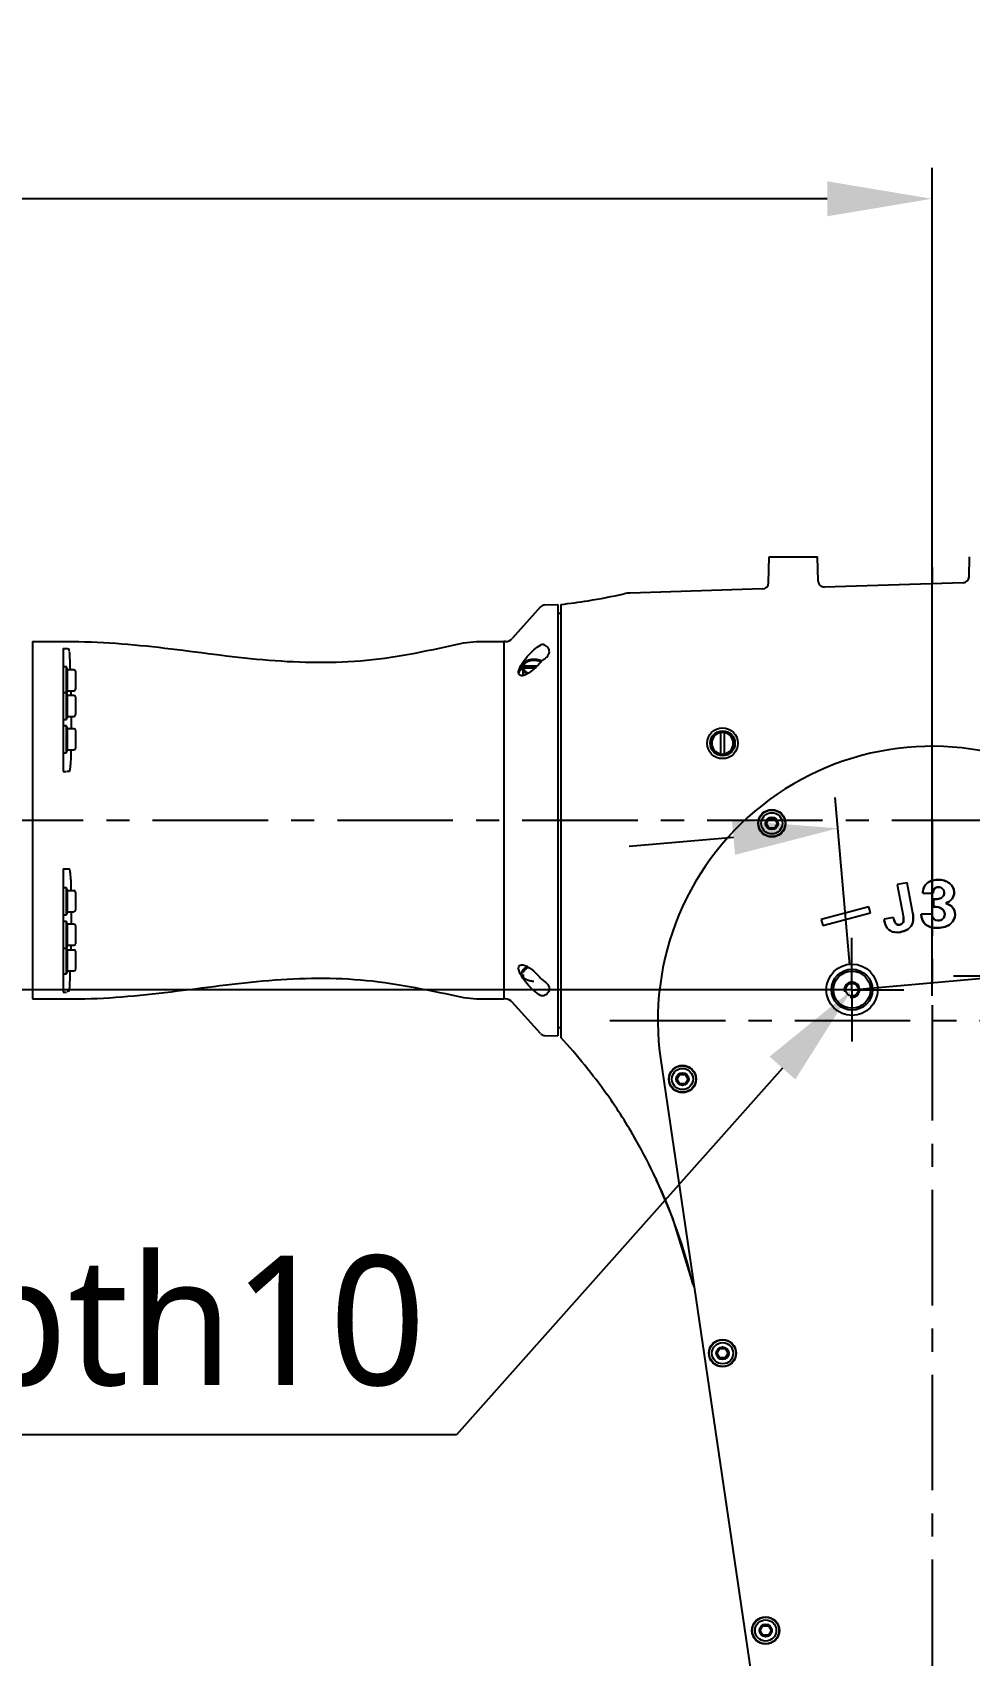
# Model space of a CAD drawing. Header units: millimetres. Extents: x 5828 to 6704, y 123 to 421.
# Drawn here: x 6420.59 to 6435.8, y 266.41 to 292.76 of the extents above; entities that cross this region are included whole.
import ezdxf
from ezdxf import colors
from ezdxf.entities.mleader import LeaderData, LeaderLine
from ezdxf.math import Vec2, Vec3

# ---------------------------------------------------------------- set-up
doc = ezdxf.new("R2010")
doc.units = ezdxf.units.MM
doc.linetypes.add('BANKLINE1', pattern=[5.5, 4, -1.5])
doc.linetypes.add('CENTER', pattern=[0.6, 0.375, -0.075, 0.075, -0.075])
for name, color, linetype in [('00_COMPONENTS', 7, 'BANKLINE1'), ('DIM', 7, 'Continuous'), ('中心线', 7, 'Continuous'), ('外形图', 7, 'Continuous'), ('多重引线', 7, 'Continuous')]:
    doc.layers.add(name, color=color, linetype=linetype)
doc.styles.add('微软雅黑', font='msyh.ttc', dxfattribs={"height": 2.1})
doc.dimstyles.new('尺寸标注_1_20比例', dxfattribs={"dimtxt": 2.1, "dimasz": 1.7, "dimexe": 0.5, "dimexo": 0.4, "dimgap": 0.5, "dimtad": 1, "dimdec": 1, "dimlfac": 20, "dimdsep": 46, "dimtxsty": '微软雅黑', "dimcen": 0.09, "dimadec": 0, "dimazin": 0, "dimtp": 0.01, "dimtm": 0.01, "dimtfac": 1, "dimtdec": 1, "dimtofl": 0, "dimtmove": 0, "dimatfit": 3, "dimfxl": 1, "dimtolj": 1, "dimarcsym": 0})

# ---------------------------------------------------------------- blocks, each defined once
blk = doc.blocks.new('*D1316')
at = {"layer": 'Defpoints', "color": 0}
for p in [(6400.591, 290.056), (6400.591, 283.255), (6435.191, 276.719)]:
    blk.add_point(p, dxfattribs=at)
at = {"layer": '外形图', "color": 0, "linetype": 'Continuous', "lineweight": -2}
for p, q in [((6400.591, 283.655), (6400.591, 290.556)), ((6435.191, 277.119), (6435.191, 290.556)), ((6433.491, 290.056), (6402.291, 290.056))]:
    blk.add_line(p, q, dxfattribs=at)
at = {"layer": '外形图', "color": 0}
for points in [[(6402.291, 290.339), (6402.291, 289.772), (6400.591, 290.056)], [(6433.491, 289.772), (6433.491, 290.339), (6435.191, 290.056)]]:
    blk.add_solid(points, dxfattribs=at)
at = {"layer": '外形图', "color": 0, "insert": (6417.891, 292.726), "char_height": 2.1, "attachment_point": 2, "style": '微软雅黑'}
blk.add_mtext('\\A1;692', dxfattribs=at)
blk = doc.blocks.new('*D1325')
at = {"layer": 'Defpoints', "color": 0}
for p in [(6436.153, 280.056), (6436.383, 277.437), (6433.892, 277.219)]:
    blk.add_point(p, dxfattribs=at)
at = {"layer": '外形图', "color": 0, "linetype": 'Continuous', "lineweight": -2}
for p, q in [((6437.847, 280.204), (6445.86, 280.905)), ((6433.857, 277.618), (6433.619, 280.336)), ((6436.348, 277.835), (6436.11, 280.554)), ((6431.969, 279.69), (6430.276, 279.542))]:
    blk.add_line(p, q, dxfattribs=at)
at = {"layer": '外形图', "color": 0}
for points in [[(6437.822, 280.487), (6437.872, 279.922), (6436.153, 280.056)], [(6431.994, 279.408), (6431.945, 279.972), (6433.663, 279.838)]]:
    blk.add_solid(points, dxfattribs=at)
at = {"layer": '外形图', "color": 0, "insert": (6445.129, 283.523), "char_height": 2.1, "attachment_point": 3, "rotation": 5, "style": '微软雅黑'}
blk.add_mtext('\\A1;50', dxfattribs=at)
blk = doc.blocks.new('*D1353')
at = {"layer": 'Defpoints', "color": 0}
for p in [(6405.548, 277.219), (6433.892, 277.219), (6433.941, 256.219)]:
    blk.add_point(p, dxfattribs=at)
at = {"layer": 'DIM', "color": 0, "linetype": 'ByBlock', "lineweight": -2, "ltscale": 20}
for p, q in [((6433.492, 277.219), (6405.048, 277.219)), ((6405.548, 257.919), (6405.548, 275.519)), ((6433.541, 256.219), (6405.048, 256.219))]:
    blk.add_line(p, q, dxfattribs=at)
at = {"layer": 'DIM', "color": 0}
for points in [[(6405.831, 275.519), (6405.264, 275.519), (6405.548, 277.219)], [(6405.264, 257.919), (6405.831, 257.919), (6405.548, 256.219)]]:
    blk.add_solid(points, dxfattribs=at)
at = {"layer": 'DIM', "color": 0, "insert": (6403.962, 266.222), "char_height": 2.1, "attachment_point": 5, "rotation": 90, "style": '微软雅黑'}
blk.add_mtext('\\A1;\\A1;420', dxfattribs=at)
blk = doc.blocks.new('*D1355')
at = {"layer": 'Defpoints', "color": 0}
for p in [(6447.352, 277.836), (6436.383, 277.437), (6433.892, 277.219), (6429.963, 276.719), (6440.123, 276.719)]:
    blk.add_point(p, dxfattribs=at)
at = {"layer": 'DIM', "color": 0, "linetype": 'ByBlock', "lineweight": -2, "ltscale": 20}
for p, q in [((6436.781, 277.472), (6447.809, 278.437)), ((6440.523, 276.719), (6447.884, 276.719)), ((6447.084, 273.336), (6446.491, 270.023))]:
    blk.add_line(p, q, dxfattribs=at)
for start, end in [(10.0728, 15.1457), (349.8543, 354.9272)]:
    blk.add_arc((6428.177, 276.719), 19.207, start, end, dxfattribs=at)
at = {"layer": 'DIM', "color": 0}
for points in [[(6446.807, 280.041), (6447.369, 280.116), (6447.311, 278.393)], [(6447.592, 275.008), (6447.026, 275.033), (6447.384, 276.719)]]:
    blk.add_solid(points, dxfattribs=at)
at = {"layer": 'DIM', "color": 0, "insert": (6448.342, 271.401), "char_height": 2.1, "attachment_point": 5, "rotation": 259.8543, "style": '微软雅黑'}
blk.add_mtext('\\A1;5°', dxfattribs=at)
blk = doc.blocks.new('*D1363')
at = {"layer": 'Defpoints', "color": 0}
for p in [(6396.29, 278.244), (6442.691, 221.368), (6396.29, 204.081)]:
    blk.add_point(p, dxfattribs=at)
at = {"layer": 'DIM', "color": 0, "linetype": 'ByBlock', "lineweight": -2, "ltscale": 20}
for p, q in [((6396.29, 277.844), (6396.29, 203.581)), ((6442.691, 220.968), (6442.691, 203.581)), ((6440.991, 204.081), (6397.99, 204.081))]:
    blk.add_line(p, q, dxfattribs=at)
at = {"layer": 'DIM', "color": 0}
for points in [[(6397.99, 204.364), (6397.99, 203.798), (6396.29, 204.081)], [(6440.991, 203.798), (6440.991, 204.364), (6442.691, 204.081)]]:
    blk.add_solid(points, dxfattribs=at)
at = {"layer": 'DIM', "color": 0, "insert": (6419.491, 205.666), "char_height": 2.1, "attachment_point": 5, "style": '微软雅黑'}
blk.add_mtext('\\A1;\\A1;928', dxfattribs=at)

msp = doc.modelspace()

# ---------------------------------------------------------------- linework, layer by layer
at = {"layer": '00_COMPONENTS', "linetype": 'CENTER', "ltscale": 20}
msp.add_line((6433.8921, 277.2191), (6436.3826, 277.437), dxfattribs=at)
at = {"layer": '00_COMPONENTS', "linetype": 'CENTER', "ltscale": 5}
msp.add_line((6429.9634, 276.7191), (6440.1226, 276.7191), dxfattribs=at)
at = {"layer": '中心线', "linetype": 'CENTER', "ltscale": 5}
msp.add_line((6435.191, 279.9691), (6435.191, 220.9684), dxfattribs=at)
at = {"layer": '外形图', "linetype": 'Continuous'}
for p, q in [((6432.5386, 283.8206), (6432.5497, 284.2442)), ((6432.55, 284.2442), (6433.3319, 284.2442)), ((6433.3425, 283.8516), (6433.3322, 284.2442)), ((6435.191, 284.0746), (6435.191, 283.8082)), ((6435.7913, 283.9211), (6435.7997, 284.2442)), ((6432.4417, 283.7232), (6430.2918, 283.6568)), ((6432.4417, 283.7232), (6432.4421, 283.7232)), ((6433.4452, 283.7542), (6433.4455, 283.7542)), ((6435.6944, 283.8237), (6433.4455, 283.7542)), ((6435.6944, 283.8237), (6435.6948, 283.8237)), ((6428.9089, 283.4637), (6429.1159, 283.4692)), ((6429.1159, 283.4692), (6429.1159, 276.4691)), ((6429.1659, 283.472), (6429.1659, 276.4422)), ((6428.8371, 283.4306), (6428.3775, 282.9189)), ((6429.1159, 283.3317), (6429.1659, 283.3317)), ((6420.5908, 282.8692), (6421.2408, 282.8692)), ((6420.5908, 282.869), (6420.5908, 277.0692)), ((6421.0908, 282.7593), (6421.0908, 280.7597)), ((6421.0908, 282.7593), (6421.1433, 282.7593)), ((6427.5861, 282.8463), (6427.7984, 282.8692)), ((6427.7984, 282.8692), (6428.2409, 282.8692)), ((6428.2409, 282.8692), (6428.2409, 277.0691)), ((6428.2659, 282.8692), (6428.2409, 282.8692)), ((6428.2409, 282.869), (6428.2409, 277.0692)), ((6421.0908, 282.4625), (6421.1408, 282.4625)), ((6421.1408, 281.6053), (6421.1408, 282.4625)), ((6421.1581, 282.415), (6421.1444, 282.4526)), ((6421.1581, 282.07), (6421.1581, 282.415)), ((6421.1581, 282.415), (6421.2633, 282.415)), ((6428.5559, 282.3184), (6428.5559, 282.5111)), ((6428.5559, 282.4721), (6428.5585, 282.4726)), ((6428.5585, 282.4353), (6428.5559, 282.4347)), ((6428.7836, 282.4726), (6428.5585, 282.4726)), ((6428.7449, 282.4353), (6428.5585, 282.4353)), ((6421.2883, 282.39), (6421.2883, 282.095)), ((6421.0908, 282.0453), (6421.1408, 282.0453)), ((6421.1581, 281.9978), (6421.1444, 282.0354)), ((6421.1581, 282.07), (6421.145, 282.0339)), ((6421.1581, 282.07), (6421.2633, 282.07)), ((6421.1581, 281.6528), (6421.1581, 281.9978)), ((6421.1581, 281.9978), (6421.2633, 281.9978)), ((6421.2883, 281.9728), (6421.2883, 281.6778)), ((6421.1581, 281.6528), (6421.1444, 281.6152)), ((6421.1581, 281.6528), (6421.2633, 281.6528)), ((6421.2209, 281.6528), (6421.2209, 281.4541)), ((6421.0908, 281.6053), (6421.1408, 281.6053)), ((6421.1408, 281.5016), (6421.0908, 281.5016)), ((6421.1408, 281.0616), (6421.1408, 281.5016)), ((6421.1444, 281.4918), (6421.1581, 281.4541)), ((6421.1581, 281.1091), (6421.1581, 281.4541)), ((6421.2633, 281.4541), (6421.1581, 281.4541)), ((6421.2883, 281.4291), (6421.2883, 281.1341)), ((6431.6899, 281.3941), (6431.5889, 281.2191)), ((6431.892, 281.3941), (6431.6899, 281.3941)), ((6431.7609, 281.0441), (6431.7609, 281.3941)), ((6431.8209, 281.0441), (6431.8209, 281.3941)), ((6431.993, 281.2191), (6431.892, 281.3941)), ((6421.1444, 281.0715), (6421.1581, 281.1091)), ((6421.2633, 281.1091), (6421.1581, 281.1091)), ((6431.5889, 281.2191), (6431.6899, 281.0441)), ((6431.892, 281.0441), (6431.993, 281.2191)), ((6421.0908, 281.0616), (6421.1408, 281.0616)), ((6431.6899, 281.0441), (6431.892, 281.0441)), ((6421.0908, 280.7597), (6421.1433, 280.7597)), ((6432.5029, 279.9191), (6432.5469, 279.9954)), ((6432.5469, 279.8429), (6432.5029, 279.9191)), ((6432.5469, 279.9954), (6432.635, 279.9954)), ((6432.635, 279.8429), (6432.5469, 279.8429)), ((6432.635, 279.9954), (6432.679, 279.9191)), ((6432.679, 279.9191), (6432.635, 279.8429)), ((6421.0908, 279.1785), (6421.0908, 277.1789)), ((6421.0908, 279.1785), (6421.1433, 279.1785)), ((6421.0908, 278.8766), (6421.1408, 278.8766)), ((6421.1408, 278.4366), (6421.1408, 278.8766)), ((6421.1581, 278.8291), (6421.1444, 278.8667)), ((6421.1581, 278.4841), (6421.1581, 278.8291)), ((6421.1581, 278.8291), (6421.2633, 278.8291)), ((6421.2883, 278.8041), (6421.2883, 278.5091)), ((6434.7865, 278.9543), (6434.6264, 278.9242)), ((6434.6264, 278.9242), (6434.7268, 278.3898)), ((6434.8791, 278.462), (6434.7865, 278.9543)), ((6435.0419, 278.7856), (6435.2069, 278.7877)), ((6421.1581, 278.4841), (6421.1444, 278.4465)), ((6421.1581, 278.4841), (6421.2633, 278.4841)), ((6421.2209, 278.4841), (6421.2209, 278.2854)), ((6434.1647, 278.5657), (6433.392, 278.3586)), ((6433.4179, 278.2621), (6434.1906, 278.4691)), ((6434.1906, 278.4691), (6434.1647, 278.5657)), ((6435.2134, 278.686), (6435.2149, 278.5653)), ((6421.0908, 278.4366), (6421.1408, 278.4366)), ((6421.0908, 278.3329), (6421.1408, 278.3329)), ((6421.1408, 277.4758), (6421.1408, 278.3329)), ((6421.1581, 278.2854), (6421.1444, 278.3231)), ((6421.1581, 277.9404), (6421.1581, 278.2854)), ((6421.1581, 278.2854), (6421.2633, 278.2854)), ((6421.2883, 278.2604), (6421.2883, 277.9654)), ((6433.392, 278.3586), (6433.4179, 278.2621)), ((6434.5684, 278.393), (6434.4118, 278.3636)), ((6434.4118, 278.3636), (6434.4162, 278.3405)), ((6434.5723, 278.3666), (6434.5684, 278.393)), ((6435.1877, 278.4469), (6435.0164, 278.4448)), ((6421.1581, 277.9404), (6421.1444, 277.9028)), ((6421.1581, 277.9404), (6421.2633, 277.9404)), ((6433.8921, 277.2191), (6433.8921, 278.0613)), ((6421.0908, 277.8929), (6421.1408, 277.8929)), ((6421.1581, 277.8683), (6421.145, 277.9044)), ((6421.1581, 277.5233), (6421.1581, 277.8683)), ((6421.1581, 277.8683), (6421.2633, 277.8683)), ((6421.2883, 277.8433), (6421.2883, 277.5483)), ((6421.0908, 277.4758), (6421.1408, 277.4758)), ((6421.1581, 277.5233), (6421.1444, 277.4856)), ((6421.1581, 277.5233), (6421.2633, 277.5233)), ((6428.5559, 277.5529), (6428.5559, 277.5035)), ((6428.5559, 277.5035), (6428.5585, 277.503)), ((6428.5559, 277.4662), (6428.5559, 277.4271)), ((6436.3826, 277.437), (6435.5404, 277.437)), ((6421.0908, 277.1789), (6421.1433, 277.1789)), ((6433.8921, 277.2191), (6433.0499, 277.2191)), ((6433.8921, 277.2191), (6433.8921, 276.3769)), ((6433.8921, 277.2191), (6434.7343, 277.2191)), ((6420.5908, 277.0691), (6421.2408, 277.0691)), ((6427.5861, 277.0919), (6427.7984, 277.0691)), ((6427.7984, 277.0691), (6428.2409, 277.0691)), ((6428.2659, 277.0691), (6428.2409, 277.0691)), ((6428.8371, 276.5076), (6428.3775, 277.0193)), ((6429.1159, 276.6066), (6429.1659, 276.6066)), ((6428.9089, 276.4745), (6429.1159, 276.4691)), ((6430.788, 276.0712), (6432.416, 265.0084)), ((6431.0529, 275.7691), (6431.0969, 275.8453)), ((6431.0969, 275.8453), (6431.1849, 275.8453)), ((6431.1849, 275.8453), (6431.229, 275.7691)), ((6431.0969, 275.6928), (6431.0529, 275.7691)), ((6431.1849, 275.6928), (6431.0969, 275.6928)), ((6431.229, 275.7691), (6431.1849, 275.6928)), ((6429.9139, 275.5191), (6429.9189, 275.5191)), ((6430.7073, 274.1564), (6430.7159, 274.1377)), ((6430.7159, 274.1378), (6430.7159, 274.1377)), ((6430.7159, 274.1377), (6430.9815, 273.5082)), ((6430.7159, 274.1377), (6430.9815, 273.5082)), ((6430.9815, 273.5082), (6431.311, 272.4398)), ((6430.9815, 273.5082), (6431.311, 272.4398)), ((6431.7029, 271.319), (6431.7469, 271.3953)), ((6431.7469, 271.3953), (6431.835, 271.3953)), ((6431.835, 271.3953), (6431.879, 271.319)), ((6431.7469, 271.2428), (6431.7029, 271.319)), ((6431.835, 271.2428), (6431.7469, 271.2428)), ((6431.879, 271.319), (6431.835, 271.2428)), ((6432.4029, 266.8189), (6432.4469, 266.8952)), ((6432.4469, 266.8952), (6432.535, 266.8952)), ((6432.535, 266.8952), (6432.579, 266.8189)), ((6432.4469, 266.7427), (6432.4029, 266.8189)), ((6432.535, 266.7427), (6432.4469, 266.7427)), ((6432.579, 266.8189), (6432.535, 266.7427))]:
    msp.add_line(p, q, dxfattribs=at)
at = {"layer": '外形图', "linetype": 'CENTER', "ltscale": 5}
msp.add_line((6404.5406, 279.9691), (6441.3714, 279.9691), dxfattribs=at)
at = {"layer": '外形图', "linetype": 'Continuous'}
for centre, radius in [((6431.7909, 281.2191), 0.25), ((6431.7909, 281.2191), 0.2021), ((6432.5909, 279.9191), 0.2225), ((6432.5909, 279.9191), 0.22), ((6432.5909, 279.9191), 0.2157), ((6432.5909, 279.9191), 0.1725), ((6432.5909, 279.9191), 0.1026), ((6433.8921, 277.2191), 0.105), ((6431.1409, 275.7691), 0.2225), ((6431.1409, 275.7691), 0.22), ((6431.1409, 275.7691), 0.2157), ((6431.1409, 275.7691), 0.1725), ((6431.1409, 275.7691), 0.1026), ((6431.7909, 271.319), 0.2225), ((6431.7909, 271.319), 0.22), ((6431.7909, 271.319), 0.2157), ((6431.7909, 271.319), 0.1725), ((6431.7909, 271.319), 0.1026), ((6432.4909, 266.8189), 0.2225), ((6432.4909, 266.8189), 0.22), ((6432.4909, 266.8189), 0.2157), ((6432.4909, 266.8189), 0.1725), ((6432.4909, 266.8189), 0.1026)]:
    msp.add_circle(centre, radius, dxfattribs=at)
for centre, radius, start, end in [((6432.4386, 283.8232), 0.1, 271.77, 358.49909), ((6433.4425, 283.8542), 0.1, 181.50091, 271.77), ((6435.6913, 283.9237), 0.1, 271.77, 358.49909), ((6428.9115, 283.3638), 0.1, 91.5, 138.06596), ((6428.0257, 293.4075), 10.0007, 276.54669, 279.11139), ((6428.0253, 293.4103), 10.0035, 279.11118, 282.51235), ((6430.3084, 283.1218), 0.5353, 91.78178, 102.50136), ((6376.3109, 280.4749), 44.938, 2.4744, 2.85034), ((6428.2659, 283.0192), 0.15, 270, 318.06596), ((6421.1303, 282.4475), 0.015, 20, 45.55634), ((6421.2633, 282.39), 0.025, 0, 90), ((6429.0824, 281.4153), 1.2157, 114.80647, 115.6604), ((6428.5595, 281.8282), 0.7652, 68.80405, 70.22513), ((6428.5492, 281.8013), 0.794, 68.4715, 68.8093), ((6428.7573, 282.3724), 0.1861, 63.1798, 63.75878), ((6428.5427, 281.785), 0.8116, 68.20409, 68.47175), ((6428.7586, 282.375), 0.1832, 62.50351, 63.18005), ((6428.5829, 282.3358), 0.1021, 162.51608, 172.79186), ((6428.5907, 282.3333), 0.1103, 154.7219, 162.51389), ((6428.3277, 281.4284), 0.9837, 75.60473, 76.58817), ((6428.3904, 281.6556), 0.7481, 70.04063, 70.23099), ((6428.7179, 282.5669), 0.2203, 250.23203, 250.90156), ((6421.1303, 282.0303), 0.015, 20, 45.55634), ((6413.4738, 281.8885), 7.7474, 0.77554, 1.34314), ((6421.2633, 282.095), 0.025, 270, 0), ((6421.2633, 281.9728), 0.025, 0, 90), ((6421.1303, 281.6203), 0.015, 314.44366, 340), ((6421.2633, 281.6778), 0.025, 270, 0), ((6421.1303, 281.4866), 0.015, 20, 45.55634), ((6421.2633, 281.4291), 0.025, 0, 90), ((6431.7909, 281.2191), 0.175, 99.87089, 260.12911), ((6431.7909, 281.2191), 0.175, 279.87089, 80.12911), ((6421.2633, 281.1341), 0.025, 270, 0), ((6435.1906, 276.7191), 4.4501, 2.22853, 188.37147), ((6421.1303, 281.0766), 0.015, 314.44366, 340), ((6421.1303, 278.8616), 0.015, 20, 45.55634), ((6421.2633, 278.8041), 0.025, 0, 90), ((6421.2633, 278.5091), 0.025, 270, 0), ((6421.1303, 278.4516), 0.015, 314.44366, 340), ((6421.1303, 278.3179), 0.015, 20, 45.55634), ((6421.2633, 278.2604), 0.025, 0, 90), ((6413.4737, 278.0498), 7.7474, 358.65684, 359.22446), ((6421.2633, 277.9654), 0.025, 270, 0), ((6421.1303, 277.9079), 0.015, 314.44366, 340), ((6421.2633, 277.8433), 0.025, 0, 90), ((6421.1303, 277.4908), 0.015, 314.44366, 340), ((6376.3109, 279.4634), 44.9379, 357.14966, 357.5256), ((6421.2633, 277.5483), 0.025, 270, 0), ((6428.3277, 278.5098), 0.9837, 283.41183, 284.39527), ((6428.4262, 277.2349), 0.4089, 60.95654, 61.38926), ((6433.8921, 277.2191), 0.125, 255, 195), ((6428.2659, 276.9191), 0.15, 41.93404, 90), ((6428.9115, 276.5745), 0.1, 221.93404, 268.5), ((6422.5566, 270.3223), 9.0076, 35.23525, 42.79818), ((6422.4291, 270.2658), 9.1484, 29.5079, 35.04556), ((6422.8025, 270.4822), 8.7169, 24.92922, 29.47867), ((6422.5583, 270.3254), 9.0044, 13.57868, 25.04796)]:
    msp.add_arc(centre, radius, start, end, dxfattribs=at)
for points, knots in [([(6421.1433, 282.7593), (6421.1549, 282.7593), (6421.1808, 282.7578), (6421.1857, 282.7276), (6421.1797, 282.7196)], [0, 0, 0, 0, 0.5377896, 1, 1, 1, 1]), ([(6421.2408, 282.8692), (6421.7751, 282.8692), (6422.8411, 282.7646), (6424.4186, 282.5361), (6426.0241, 282.506), (6427.0656, 282.7332), (6427.5861, 282.8463)], [0, 0, 0, 0, 0.2510536, 0.5016523, 0.7497596, 1, 1, 1, 1]), ([(6428.4809, 282.3677), (6428.4809, 282.388), (6428.4934, 282.433), (6428.5387, 282.5214), (6428.6183, 282.6256), (6428.7236, 282.7315), (6428.7993, 282.7903), (6428.8371, 282.8132)], [0, 0, 0, 0, 0.1042076, 0.2337062, 0.5107419, 0.7725713, 1, 1, 1, 1]), ([(6428.9089, 282.8099), (6428.9033, 282.8131), (6428.8811, 282.8234), (6428.8526, 282.8225), (6428.8371, 282.8132)], [0, 0, 0, 0, 0.2648166, 1, 1, 1, 1]), ([(6428.9809, 282.7055), (6428.9809, 282.7257), (6428.9653, 282.7701), (6428.9294, 282.7982), (6428.9089, 282.8099)], [0, 0, 0, 0, 0.461314, 1, 1, 1, 1]), ([(6428.9089, 282.5913), (6428.9198, 282.5989), (6428.9553, 282.6274), (6428.9809, 282.6729), (6428.9809, 282.7055)], [0, 0, 0, 0, 0.2886741, 1, 1, 1, 1]), ([(6428.5546, 282.4469), (6428.5474, 282.4424), (6428.5221, 282.4248), (6428.5006, 282.4006), (6428.491, 282.3804)], [0, 0, 0, 0, 0.2745425, 1, 1, 1, 1]), ([(6428.7309, 282.5797), (6428.7221, 282.5792), (6428.7091, 282.5781), (6428.6914, 282.5775), (6428.6788, 282.575), (6428.6663, 282.5723), (6428.6493, 282.5693), (6428.6342, 282.5637), (6428.621, 282.5588), (6428.6131, 282.5563), (6428.6066, 282.5526), (6428.5984, 282.548), (6428.5886, 282.5425), (6428.5803, 282.538), (6428.5753, 282.5334), (6428.5701, 282.529), (6428.5649, 282.5246), (6428.5599, 282.5201), (6428.5555, 282.5169), (6428.5533, 282.513), (6428.5496, 282.5081), (6428.546, 282.5031), (6428.5425, 282.498), (6428.5386, 282.4931), (6428.5366, 282.4864), (6428.5337, 282.4783), (6428.5315, 282.4716), (6428.5296, 282.4663), (6428.5301, 282.4608), (6428.5298, 282.4539), (6428.5301, 282.4471), (6428.5296, 282.4416), (6428.5315, 282.4362), (6428.5337, 282.4295), (6428.5366, 282.4215), (6428.5386, 282.4148), (6428.5425, 282.4098), (6428.5478, 282.4023), (6428.5523, 282.396), (6428.5559, 282.391)], [0, 0, 0, 0, 0.0625, 0.09375, 0.125, 0.15625, 0.1875, 0.25, 0.28125, 0.296875, 0.3125, 0.34375, 0.375, 0.40625, 0.421875, 0.4375, 0.46875, 0.484375, 0.5, 0.515625, 0.53125, 0.5625, 0.578125, 0.59375, 0.625, 0.65625, 0.6875, 0.703125, 0.71875, 0.75, 0.78125, 0.796875, 0.8125, 0.84375, 0.875, 0.90625, 0.921875, 0.9375, 1, 1, 1, 1]), ([(6428.5873, 282.5162), (6428.5804, 282.5101), (6428.5685, 282.4968), (6428.5607, 282.4807), (6428.5585, 282.4726)], [0, 0, 0, 0, 0.5242792, 1, 1, 1, 1]), ([(6428.5585, 282.4353), (6428.5607, 282.4272), (6428.5685, 282.411), (6428.5804, 282.3978), (6428.5873, 282.3917)], [0, 0, 0, 0, 0.4757208, 1, 1, 1, 1]), ([(6428.6434, 282.5483), (6428.6374, 282.5461), (6428.6134, 282.5371), (6428.5898, 282.527), (6428.5723, 282.5189)], [0, 0, 0, 0, 0.2471189, 1, 1, 1, 1]), ([(6428.6434, 282.5483), (6428.638, 282.5463), (6428.6179, 282.5382), (6428.5991, 282.5267), (6428.5873, 282.5162)], [0, 0, 0, 0, 0.2674667, 1, 1, 1, 1]), ([(6428.8371, 282.5314), (6428.8203, 282.5114), (6428.7562, 282.441), (6428.6825, 282.3774), (6428.6217, 282.3443)], [0, 0, 0, 0, 0.2741017, 1, 1, 1, 1]), ([(6428.7309, 282.574), (6428.7236, 282.5723), (6428.6941, 282.5649), (6428.665, 282.556), (6428.6434, 282.5483)], [0, 0, 0, 0, 0.246175, 1, 1, 1, 1]), ([(6428.7309, 282.5629), (6428.7233, 282.5629), (6428.6936, 282.5617), (6428.6641, 282.5557), (6428.6434, 282.5483)], [0, 0, 0, 0, 0.2570196, 1, 1, 1, 1]), ([(6428.8574, 282.552), (6428.8528, 282.5541), (6428.846, 282.5572), (6428.8367, 282.5611), (6428.8291, 282.5636), (6428.8219, 282.5663), (6428.8142, 282.5684), (6428.8063, 282.5704), (6428.7987, 282.5726), (6428.7901, 282.5739), (6428.779, 282.5761), (6428.7651, 282.5778), (6428.7483, 282.5793), (6428.7367, 282.5795), (6428.7309, 282.5797)], [0, 0, 0, 0, 0.125, 0.1875, 0.25, 0.3125, 0.375, 0.4375, 0.5, 0.5625, 0.625, 0.75, 0.875, 1, 1, 1, 1]), ([(6428.8184, 282.5483), (6428.8111, 282.5509), (6428.7823, 282.5607), (6428.753, 282.5688), (6428.7309, 282.574)], [0, 0, 0, 0, 0.2541503, 1, 1, 1, 1]), ([(6428.8184, 282.5483), (6428.8117, 282.5507), (6428.7833, 282.5594), (6428.7534, 282.5629), (6428.7309, 282.5629)], [0, 0, 0, 0, 0.2414203, 1, 1, 1, 1]), ([(6428.8395, 282.5393), (6428.8379, 282.5402), (6428.8309, 282.5434), (6428.8238, 282.5463), (6428.8184, 282.5483)], [0, 0, 0, 0, 0.2452179, 1, 1, 1, 1]), ([(6428.8371, 282.5314), (6428.8423, 282.5376), (6428.8642, 282.5601), (6428.8899, 282.5781), (6428.9089, 282.5913)], [0, 0, 0, 0, 0.2586332, 1, 1, 1, 1]), ([(6428.5557, 282.3179), (6428.5384, 282.3142), (6428.5089, 282.312), (6428.4833, 282.3396), (6428.4809, 282.358), (6428.4809, 282.3677)], [0, 0, 0, 0, 0.5004039, 0.7242105, 1, 1, 1, 1]), ([(6428.6217, 282.3443), (6428.6161, 282.3412), (6428.595, 282.3304), (6428.5726, 282.3216), (6428.5557, 282.3179)], [0, 0, 0, 0, 0.2712983, 1, 1, 1, 1]), ([(6428.5559, 282.391), (6428.5581, 282.3889), (6428.5622, 282.3846), (6428.572, 282.3761), (6428.5909, 282.3618), (6428.6115, 282.3524), (6428.6257, 282.3465)], [0, 0, 0, 0, 0.125, 0.25, 0.5, 1, 1, 1, 1]), ([(6428.5723, 282.3813), (6428.5782, 282.3798), (6428.6022, 282.3734), (6428.6258, 282.3659), (6428.6434, 282.3596)], [0, 0, 0, 0, 0.2467364, 1, 1, 1, 1]), ([(6428.5873, 282.3917), (6428.5911, 282.3883), (6428.608, 282.3749), (6428.6278, 282.3652), (6428.6434, 282.3596)], [0, 0, 0, 0, 0.2328892, 1, 1, 1, 1]), ([(6421.1932, 280.7615), (6421.2001, 280.7701), (6421.2038, 280.8069), (6421.2185, 280.9184), (6421.2189, 281.0246), (6421.2201, 281.1054)], [0, 0, 0, 0, 0.095869, 0.2994887, 1, 1, 1, 1]), ([(6421.1932, 280.7615), (6421.191, 280.7587), (6421.1744, 280.762), (6421.1625, 280.7598), (6421.1524, 280.7599)], [0, 0, 0, 0, 0.264278, 1, 1, 1, 1]), ([(6421.1433, 279.1785), (6421.1544, 279.1785), (6421.1613, 279.1784), (6421.1894, 279.1787), (6421.1816, 279.177), (6421.1797, 279.1768)], [0, 0, 0, 0, 0.7000354, 0.8800938, 1, 1, 1, 1]), ([(6421.2201, 278.834), (6421.2189, 278.9145), (6421.2184, 279.0203), (6421.2038, 279.1315), (6421.2001, 279.1681), (6421.1932, 279.1767)], [0, 0, 0, 0, 0.7004898, 0.9040964, 1, 1, 1, 1]), ([(6421.2408, 277.0691), (6421.7751, 277.0691), (6422.8411, 277.1737), (6424.4186, 277.4021), (6426.0241, 277.4322), (6427.0656, 277.205), (6427.5861, 277.0919)], [0, 0, 0, 0, 0.2510536, 0.5016523, 0.7497596, 1, 1, 1, 1]), ([(6428.4809, 277.5705), (6428.4809, 277.5841), (6428.4873, 277.613), (6428.5303, 277.6272), (6428.5751, 277.6165), (6428.6058, 277.6027), (6428.622, 277.5938)], [0, 0, 0, 0, 0.2299644, 0.4319752, 0.6875501, 1, 1, 1, 1]), ([(6428.8371, 277.125), (6428.7993, 277.148), (6428.7236, 277.2068), (6428.6183, 277.3126), (6428.5387, 277.4168), (6428.4934, 277.5052), (6428.4809, 277.5502), (6428.4809, 277.5705)], [0, 0, 0, 0, 0.2274307, 0.4892615, 0.7662969, 0.8957949, 1, 1, 1, 1]), ([(6428.5559, 277.5472), (6428.5523, 277.5422), (6428.5478, 277.536), (6428.5425, 277.5284), (6428.5386, 277.5235), (6428.5366, 277.5167), (6428.5337, 277.5087), (6428.5315, 277.502), (6428.5296, 277.4966), (6428.5301, 277.4911), (6428.5298, 277.4843), (6428.5301, 277.4775), (6428.5296, 277.472), (6428.5315, 277.4666), (6428.5337, 277.4599), (6428.5366, 277.4519), (6428.5386, 277.4451), (6428.5425, 277.4402), (6428.546, 277.4352), (6428.5496, 277.4301), (6428.5533, 277.4252), (6428.5555, 277.4213), (6428.5599, 277.4181), (6428.5649, 277.4136), (6428.5701, 277.4092), (6428.5753, 277.4048), (6428.5803, 277.4002), (6428.5886, 277.3958), (6428.5984, 277.3902), (6428.6066, 277.3857), (6428.6131, 277.382), (6428.621, 277.3795), (6428.6342, 277.3746), (6428.6493, 277.3689), (6428.6663, 277.3659), (6428.6788, 277.3633), (6428.6914, 277.3607), (6428.7091, 277.3601), (6428.7221, 277.3591), (6428.7309, 277.3585)], [0, 0, 0, 0, 0.0625, 0.078125, 0.09375, 0.125, 0.15625, 0.1875, 0.203125, 0.21875, 0.25, 0.28125, 0.296875, 0.3125, 0.34375, 0.375, 0.40625, 0.421875, 0.4375, 0.46875, 0.484375, 0.5, 0.515625, 0.53125, 0.5625, 0.578125, 0.59375, 0.625, 0.65625, 0.6875, 0.703125, 0.71875, 0.75, 0.8125, 0.84375, 0.875, 0.90625, 0.9375, 1, 1, 1, 1]), ([(6428.5873, 277.5466), (6428.5804, 277.5404), (6428.5685, 277.5272), (6428.5607, 277.511), (6428.5585, 277.503)], [0, 0, 0, 0, 0.5242792, 1, 1, 1, 1]), ([(6428.6434, 277.5786), (6428.6375, 277.5765), (6428.614, 277.5684), (6428.5902, 277.5615), (6428.5723, 277.5569)], [0, 0, 0, 0, 0.2534406, 1, 1, 1, 1]), ([(6428.6434, 277.5786), (6428.638, 277.5767), (6428.6179, 277.5686), (6428.5991, 277.5571), (6428.5873, 277.5466)], [0, 0, 0, 0, 0.2674667, 1, 1, 1, 1]), ([(6428.6247, 277.5923), (6428.6431, 277.5821), (6428.722, 277.5302), (6428.79, 277.4629), (6428.8371, 277.4068)], [0, 0, 0, 0, 0.223325, 1, 1, 1, 1]), ([(6428.8371, 277.4068), (6428.8423, 277.4006), (6428.8642, 277.3782), (6428.8899, 277.3601), (6428.9089, 277.3469)], [0, 0, 0, 0, 0.2586332, 1, 1, 1, 1]), ([(6421.1932, 277.2287), (6421.1926, 277.2168), (6421.1913, 277.1906), (6421.1605, 277.1851), (6421.1524, 277.1911)], [0, 0, 0, 0, 0.5429686, 1, 1, 1, 1]), ([(6428.9089, 277.3469), (6428.9198, 277.3394), (6428.9553, 277.3108), (6428.9809, 277.2654), (6428.9809, 277.2327)], [0, 0, 0, 0, 0.2886741, 1, 1, 1, 1]), ([(6428.9809, 277.2327), (6428.9809, 277.2125), (6428.9653, 277.1681), (6428.9294, 277.1401), (6428.9089, 277.1284)], [0, 0, 0, 0, 0.461314, 1, 1, 1, 1]), ([(6428.9089, 277.1284), (6428.9033, 277.1252), (6428.8811, 277.1148), (6428.8526, 277.1157), (6428.8371, 277.125)], [0, 0, 0, 0, 0.2648166, 1, 1, 1, 1])]:
    msp.add_open_spline(points, degree=3, knots=knots, dxfattribs=at)
for points in [[(6435.1783, 278.9856), (6435.1471, 278.9745), (6435.1206, 278.9585), (6435.1, 278.9384)], [(6435.1, 278.9384), (6435.1206, 278.9585), (6435.1471, 278.9745), (6435.1783, 278.9856)], [(6435.282, 279.0034), (6435.2439, 279.0029), (6435.2095, 278.9967), (6435.1783, 278.9856)], [(6435.1783, 278.9856), (6435.2095, 278.9967), (6435.2439, 279.0029), (6435.282, 279.0034)], [(6435.4737, 278.9482), (6435.4243, 278.9858), (6435.3603, 279.0043), (6435.282, 279.0034)], [(6435.282, 279.0034), (6435.3603, 279.0043), (6435.4243, 278.9858), (6435.4737, 278.9482)], [(6435.0557, 278.8742), (6435.0473, 278.852), (6435.0424, 278.8222), (6435.0419, 278.7856)], [(6435.0419, 278.7856), (6435.0424, 278.8222), (6435.0473, 278.852), (6435.0557, 278.8742)], [(6435.1, 278.9384), (6435.0788, 278.9177), (6435.064, 278.8961), (6435.0557, 278.8742)], [(6435.0557, 278.8742), (6435.064, 278.8961), (6435.0788, 278.9177), (6435.1, 278.9384)], [(6435.2069, 278.7877), (6435.2107, 278.8202), (6435.2192, 278.8438), (6435.2321, 278.8591)], [(6435.2321, 278.8591), (6435.2192, 278.8438), (6435.2107, 278.8202), (6435.2069, 278.7877)], [(6435.2321, 278.8591), (6435.245, 278.8744), (6435.2652, 278.8825), (6435.2934, 278.8828)], [(6435.2934, 278.8828), (6435.2652, 278.8825), (6435.245, 278.8744), (6435.2321, 278.8591)], [(6435.2934, 278.8828), (6435.3227, 278.8832), (6435.3458, 278.8746), (6435.3626, 278.858)], [(6435.3626, 278.858), (6435.3458, 278.8746), (6435.3227, 278.8832), (6435.2934, 278.8828)], [(6435.369, 278.7307), (6435.3556, 278.7149), (6435.3385, 278.7042), (6435.3188, 278.698)], [(6435.3188, 278.698), (6435.3385, 278.7042), (6435.3556, 278.7149), (6435.369, 278.7307)], [(6435.3626, 278.858), (6435.3796, 278.8411), (6435.3883, 278.8177), (6435.3887, 278.7879)], [(6435.3887, 278.7879), (6435.3883, 278.8177), (6435.3796, 278.8411), (6435.3626, 278.858)], [(6435.3887, 278.7879), (6435.3889, 278.7655), (6435.3824, 278.7466), (6435.369, 278.7307)], [(6435.369, 278.7307), (6435.3824, 278.7466), (6435.3889, 278.7655), (6435.3887, 278.7879)], [(6435.4132, 278.6242), (6435.5052, 278.6552), (6435.551, 278.7137), (6435.5499, 278.8004)], [(6435.5499, 278.8004), (6435.551, 278.7137), (6435.5052, 278.6552), (6435.4132, 278.6242)], [(6435.5499, 278.8004), (6435.5491, 278.861), (6435.5234, 278.9103), (6435.4737, 278.9482)], [(6435.4737, 278.9482), (6435.5234, 278.9103), (6435.5491, 278.861), (6435.5499, 278.8004)], [(6434.8526, 278.2529), (6434.8866, 278.303), (6434.8959, 278.3727), (6434.8791, 278.462)], [(6434.8791, 278.462), (6434.8959, 278.3727), (6434.8866, 278.303), (6434.8526, 278.2529)], [(6435.3188, 278.698), (6435.299, 278.6917), (6435.2635, 278.6876), (6435.2134, 278.686)], [(6435.2134, 278.686), (6435.2635, 278.6876), (6435.299, 278.6917), (6435.3188, 278.698)], [(6435.2149, 278.5653), (6435.3351, 278.5626), (6435.3962, 278.5216), (6435.3972, 278.4423)], [(6435.3972, 278.4423), (6435.3962, 278.5216), (6435.3351, 278.5626), (6435.2149, 278.5653)], [(6435.5644, 278.4412), (6435.5633, 278.5269), (6435.5129, 278.5879), (6435.4132, 278.6242)], [(6435.4132, 278.6242), (6435.5129, 278.5879), (6435.5633, 278.5269), (6435.5644, 278.4412)], [(6434.4162, 278.3405), (6434.4314, 278.2594), (6434.4624, 278.2051), (6434.5091, 278.1772)], [(6434.5091, 278.1772), (6434.4624, 278.2051), (6434.4314, 278.2594), (6434.4162, 278.3405)], [(6434.6614, 278.2744), (6434.6152, 278.2657), (6434.5827, 278.2958), (6434.5723, 278.3666)], [(6434.5723, 278.3666), (6434.5743, 278.3533), (6434.577, 278.3415), (6434.5804, 278.3311)], [(6434.5804, 278.3311), (6434.5954, 278.2859), (6434.6238, 278.2674), (6434.6614, 278.2744)], [(6434.7215, 278.3098), (6434.7113, 278.2918), (6434.6911, 278.28), (6434.6614, 278.2744)], [(6434.6614, 278.2744), (6434.6911, 278.28), (6434.7113, 278.2918), (6434.7215, 278.3098)], [(6434.6797, 278.1546), (6434.7608, 278.1698), (6434.8184, 278.2024), (6434.8526, 278.2529)], [(6434.8526, 278.2529), (6434.8184, 278.2024), (6434.7608, 278.1698), (6434.6797, 278.1546)], [(6434.7268, 278.3898), (6434.7335, 278.3544), (6434.7316, 278.3275), (6434.7215, 278.3098)], [(6434.7215, 278.3098), (6434.7316, 278.3275), (6434.7335, 278.3544), (6434.7268, 278.3898)], [(6435.0164, 278.4448), (6435.0173, 278.3727), (6435.0404, 278.3176), (6435.0853, 278.2785)], [(6435.0853, 278.2785), (6435.0404, 278.3176), (6435.0173, 278.3727), (6435.0164, 278.4448)], [(6435.0853, 278.2785), (6435.1302, 278.2394), (6435.1958, 278.2203), (6435.2825, 278.2214)], [(6435.2825, 278.2214), (6435.1958, 278.2203), (6435.1302, 278.2394), (6435.0853, 278.2785)], [(6435.2882, 278.3427), (6435.2287, 278.3419), (6435.1948, 278.3765), (6435.1877, 278.4469)], [(6435.1877, 278.4469), (6435.1948, 278.3765), (6435.2287, 278.3419), (6435.2882, 278.3427)], [(6435.2825, 278.2214), (6435.3728, 278.2226), (6435.4425, 278.2443), (6435.4916, 278.2867)], [(6435.4916, 278.2867), (6435.4425, 278.2443), (6435.3728, 278.2226), (6435.2825, 278.2214)], [(6435.3689, 278.3693), (6435.3498, 278.3518), (6435.3227, 278.3431), (6435.2882, 278.3427)], [(6435.2882, 278.3427), (6435.3227, 278.3431), (6435.3498, 278.3518), (6435.3689, 278.3693)], [(6435.3972, 278.4423), (6435.3976, 278.4109), (6435.388, 278.3868), (6435.3689, 278.3693)], [(6435.3689, 278.3693), (6435.388, 278.3868), (6435.3976, 278.4109), (6435.3972, 278.4423)], [(6435.4916, 278.2867), (6435.5407, 278.3292), (6435.5651, 278.3806), (6435.5644, 278.4412)], [(6435.5644, 278.4412), (6435.5651, 278.3806), (6435.5407, 278.3292), (6435.4916, 278.2867)], [(6434.5091, 278.1772), (6434.5557, 278.1493), (6434.6124, 278.1419), (6434.6797, 278.1546)], [(6434.6797, 278.1546), (6434.6124, 278.1419), (6434.5557, 278.1493), (6434.5091, 278.1772)], [(6428.6257, 277.5917), (6428.6122, 277.5861), (6428.5846, 277.5736), (6428.565, 277.5561), (6428.5559, 277.5472)], [(6431.311, 272.4398), (6431.3146, 272.4245), (6431.32, 272.4096), (6431.327, 272.3955)]]:
    msp.add_open_spline(points, degree=3, dxfattribs=at)
at = {"layer": '多重引线', "ltscale": 20}
for radius in [0.4167, 0.3333, 0.3]:
    msp.add_circle((6433.8921, 277.2191), radius, dxfattribs=at)

# ---------------------------------------------------------------- dimensions: what is measured, and where the dimension line sits
at = {"layer": 'DIM', "linetype": 'ByBlock', "ltscale": 20}
dim = msp.add_angular_dim_2l(base=(6447.3516, 277.8359), line1=((6429.9634, 276.7191), (6440.1226, 276.7191)), line2=((6433.8921, 277.2191), (6436.3826, 277.437)), text='\\A1;5°', dimstyle='尺寸标注_1_20比例', dxfattribs=at)
dim.commit()
dim.dimension.update_dxf_attribs({"geometry": '*D1355', "text_midpoint": (6448.3425, 271.4009)})
dim = msp.add_linear_dim(base=(6396.2905, 204.081), p1=(6442.6911, 221.3684), p2=(6396.2905, 278.2441), text='\\A1;928', dimstyle='尺寸标注_1_20比例', dxfattribs=at)
dim.commit()
dim.dimension.update_dxf_attribs({"geometry": '*D1363', "text_midpoint": (6419.4908, 204.081), "dimtype": 160})
dim = msp.add_linear_dim(base=(6405.5475, 277.2191), p1=(6433.941, 256.2188), p2=(6433.8921, 277.2191), angle=90, text='\\A1;420', dimstyle='尺寸标注_1_20比例', dxfattribs=at)
dim.commit()
dim.dimension.update_dxf_attribs({"geometry": '*D1353', "text_midpoint": (6405.5475, 266.2224), "dimtype": 160})
at = {"layer": '外形图', "linetype": 'Continuous'}
dim = msp.add_linear_dim(base=(6400.5905, 290.0556), p1=(6435.191, 276.7191), p2=(6400.5905, 283.2549), angle=180, dimstyle='尺寸标注_1_20比例', dxfattribs=at)
dim.commit()
dim.dimension.update_dxf_attribs({"geometry": '*D1316', "text_midpoint": (6417.8908, 291.6409)})
dim = msp.add_linear_dim(base=(6436.1535, 280.0562), p1=(6433.8921, 277.2191), p2=(6436.3826, 277.437), angle=5, dimstyle='尺寸标注_1_20比例', dxfattribs=at)
dim.commit()
dim.dimension.update_dxf_attribs({"geometry": '*D1325', "text_midpoint": (6443.9166, 280.7354), "dimtype": 160})

# ---------------------------------------------------------------- leaders
at = {"layer": '外形图'}
ml = msp.add_multileader_mtext('Standard', dxfattribs=at)
ml.set_content('2×M5{\\A1;\\C256; depth10}', style='微软雅黑')
ml.set_leader_properties()
ml.build(insert=Vec2(0, 0))
ml.multileader.update_dxf_attribs({"text_left_attachment_type": 5, "text_right_attachment_type": 5, "dogleg_length": 0.1667, "arrow_head_size": 1.7})
ctx = ml.context
ctx.base_point, ctx.char_height, ctx.arrow_head_size, ctx.landing_gap_size, ctx.plane_origin = Vec3(6406.9471, 269.9926), 2.1, 1.7, 0.3333, Vec3(6433.8921, 277.2191)
ctx.left_attachment, ctx.right_attachment, ctx.text_align_type = 5, 5, 2
notes = []
notes.append((ctx, [(0, (1, 1, 0), (6427.4749, 269.9926), (-1, 0), 0.1667, [(0, [(6433.8921, 277.2191)], 0, [])])]))
ctx.mtext.insert, ctx.mtext.alignment, ctx.mtext.flow_direction = Vec3(6426.9749, 272.9019), 3, 5
for ctx, leaders in notes:
    for number, flags, end, landing, length, lines in leaders:
        leader = LeaderData()
        leader.index, (leader.has_last_leader_line, leader.has_dogleg_vector, leader.attachment_direction) = number, flags
        leader.last_leader_point, leader.dogleg_vector, leader.dogleg_length = Vec3(end), Vec3(landing), length
        for number, points, colour, breaks in lines:
            line = LeaderLine()
            line.index, line.vertices, line.color, line.breaks = number, Vec3.list(points), colors.encode_raw_color(colour), breaks
            leader.lines.append(line)
        ctx.leaders.append(leader)

doc.saveas('drawing.dxf')
